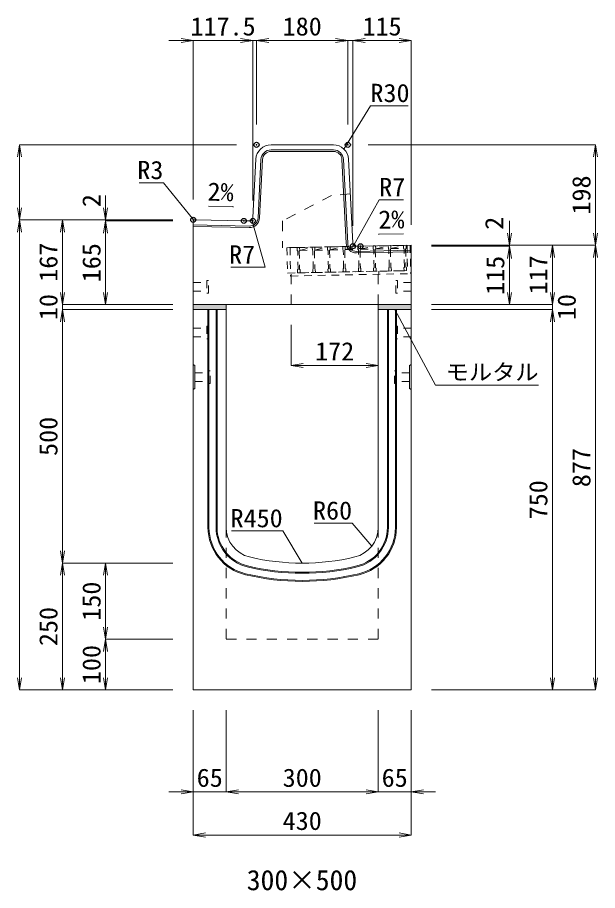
# Model space of a CAD drawing. Units: millimetres at full size. Extents: x -22536 to 51867, y -19720 to 38340.
# Drawn here: x -17531 to -16386, y 26471 to 28193 of the extents above; entities that cross this region are included whole.
import ezdxf
from ezdxf.enums import TextEntityAlignment as Align

# ---------------------------------------------------------------- set-up
doc = ezdxf.new("R2010")
doc.units = ezdxf.units.MM
doc.header["$LTSCALE"] = 20
doc.header["$PDMODE"] = 32
doc.header["$PDSIZE"] = 10
doc.linetypes.add('USER1', pattern=[2, 1, -1])
doc.linetypes.add('USER2', pattern=[1.35, 0.75, -0.6])
for name, color, linetype, lineweight in [('インサート', 3, 'USER2', 9), ('グレーチング', 7, 'USER2', 5), ('モルタル', 7, 'Continuous', 9), ('受枠', 3, 'USER2', 9), ('寸法線', 7, 'Continuous', 13), ('引出線', 4, 'Continuous', 13), ('本体', 2, 'Continuous', 13), ('目地', 132, 'Continuous', 5)]:
    doc.layers.add(name, color=color, linetype=linetype, lineweight=lineweight)
doc.layers.add('作業エリア', color=11, linetype='Continuous')
doc.layers.add('文字', color=7, linetype='Continuous')
doc.styles.add('ＭＳ 明朝', font='')
doc.styles.get('ＭＳ 明朝').set_extended_font_data('MS Mincho')

# ---------------------------------------------------------------- blocks, each defined once
blk = doc.blocks.new('open_arrow')
at = {"color": 0, "linetype": 'Continuous', "lineweight": -2}
blk.add_lwpolyline([(7.5, 1.25), (0, 0), (7.5, -1.25)], dxfattribs=at)

msp = doc.modelspace()

# ---------------------------------------------------------------- hatches: boundary and pattern name
at = {"layer": 'モルタル'}
for points in [[(-17118.88, 27616.58), (-17118.88, 27626.58), (-17183.88, 27626.58), (-17183.88, 27616.58)], [(-16753.88, 27616.58), (-16753.88, 27626.58), (-16818.88, 27626.58), (-16818.88, 27616.58)]]:
    msp.add_hatch(color=256, dxfattribs=at).paths.add_polyline_path(points)

# ---------------------------------------------------------------- linework, layer by layer
at = {"layer": 'インサート'}
for p, q in [((-17183.88, 27670.08), (-17156.88, 27670.08)), ((-17183.88, 27670.08), (-17183.88, 27653.08)), ((-17153.88, 27674.08), (-17156.88, 27674.08)), ((-17156.88, 27674.08), (-17156.88, 27649.08)), ((-17153.88, 27649.08), (-17153.88, 27674.08)), ((-16783.88, 27674.08), (-16780.88, 27674.08)), ((-16783.88, 27649.08), (-16783.88, 27674.08)), ((-16780.88, 27674.08), (-16780.88, 27649.08)), ((-16753.88, 27670.08), (-16780.88, 27670.08)), ((-16753.88, 27670.08), (-16753.88, 27653.08)), ((-17183.88, 27653.08), (-17156.88, 27653.08)), ((-16753.88, 27653.08), (-16780.88, 27653.08)), ((-17156.88, 27649.08), (-17153.88, 27649.08)), ((-16780.88, 27649.08), (-16783.88, 27649.08)), ((-17153.88, 27584.08), (-17156.88, 27584.08)), ((-17156.88, 27584.08), (-17156.88, 27559.08)), ((-17153.88, 27559.08), (-17153.88, 27584.08)), ((-16783.88, 27584.08), (-16780.88, 27584.08)), ((-16783.88, 27559.08), (-16783.88, 27584.08)), ((-16780.88, 27584.08), (-16780.88, 27559.08)), ((-17183.88, 27580.08), (-17156.88, 27580.08)), ((-17183.88, 27580.08), (-17183.88, 27563.08)), ((-16753.88, 27580.08), (-16780.88, 27580.08)), ((-16753.88, 27580.08), (-16753.88, 27563.08)), ((-17183.88, 27563.08), (-17156.88, 27563.08)), ((-17156.88, 27559.08), (-17153.88, 27559.08)), ((-16780.88, 27559.08), (-16783.88, 27559.08)), ((-16753.88, 27563.08), (-16780.88, 27563.08)), ((-17180.68, 27492.08), (-17153.68, 27492.08)), ((-17180.68, 27492.08), (-17180.68, 27475.08)), ((-17150.68, 27496.08), (-17153.68, 27496.08)), ((-17153.68, 27496.08), (-17153.68, 27471.08)), ((-17150.68, 27471.08), (-17150.68, 27496.08)), ((-16787.08, 27496.08), (-16784.08, 27496.08)), ((-16787.08, 27471.08), (-16787.08, 27496.08)), ((-16784.08, 27496.08), (-16784.08, 27471.08)), ((-16757.08, 27492.08), (-16784.08, 27492.08)), ((-16757.08, 27492.08), (-16757.08, 27475.08)), ((-17180.68, 27475.08), (-17153.68, 27475.08)), ((-17153.68, 27471.08), (-17150.68, 27471.08)), ((-16784.08, 27471.08), (-16787.08, 27471.08)), ((-16757.08, 27475.08), (-16784.08, 27475.08))]:
    msp.add_line(p, q, dxfattribs=at)
at = {"layer": 'グレーチング'}
for p, q in [((-16978.95, 27739.07), (-16764, 27743.37)), ((-16973.83, 27733.18), (-16948.96, 27739.67)), ((-16943.84, 27733.78), (-16918.96, 27740.27)), ((-16913.85, 27734.37), (-16888.97, 27740.87)), ((-16883.85, 27734.97), (-16858.98, 27741.47)), ((-16853.86, 27735.57), (-16828.98, 27742.07)), ((-16823.86, 27736.17), (-16798.99, 27742.67)), ((-16793.87, 27736.77), (-16768.99, 27743.27)), ((-16973.83, 27733.18), (-16948.84, 27733.68)), ((-16943.84, 27733.78), (-16918.84, 27734.27)), ((-16913.85, 27734.37), (-16888.85, 27734.87)), ((-16883.85, 27734.97), (-16858.86, 27735.47)), ((-16853.86, 27735.57), (-16828.86, 27736.07)), ((-16823.86, 27736.17), (-16798.87, 27736.67)), ((-16793.87, 27736.77), (-16768.87, 27737.27)), ((-16977.95, 27689.08), (-16763, 27693.38))]:
    msp.add_line(p, q, dxfattribs=at)
for points in [[(-16978.95, 27739.07), (-16973.95, 27739.17), (-16973.83, 27733.18), (-16974.81, 27732.16), (-16974.09, 27696.16), (-16973.07, 27695.18), (-16972.95, 27689.18), (-16977.95, 27689.08), (-16978.07, 27695.08), (-16977.09, 27696.1), (-16977.81, 27732.1), (-16978.83, 27733.08)], [(-16948.96, 27739.67), (-16943.96, 27739.77), (-16943.84, 27733.78), (-16944.82, 27732.76), (-16944.1, 27696.76), (-16943.08, 27695.78), (-16942.96, 27689.78), (-16947.96, 27689.68), (-16948.08, 27695.68), (-16947.1, 27696.7), (-16947.82, 27732.7), (-16948.84, 27733.68)], [(-16918.96, 27740.27), (-16913.97, 27740.37), (-16913.85, 27734.37), (-16914.83, 27733.36), (-16914.11, 27697.36), (-16913.09, 27696.38), (-16912.97, 27690.38), (-16917.96, 27690.28), (-16918.08, 27696.28), (-16917.1, 27697.3), (-16917.82, 27733.3), (-16918.84, 27734.27)], [(-16888.97, 27740.87), (-16883.97, 27740.97), (-16883.85, 27734.97), (-16884.83, 27733.95), (-16884.11, 27697.96), (-16883.09, 27696.98), (-16882.97, 27690.98), (-16887.97, 27690.88), (-16888.09, 27696.88), (-16887.11, 27697.9), (-16887.83, 27733.9), (-16888.85, 27734.87)], [(-16858.98, 27741.47), (-16853.98, 27741.57), (-16853.86, 27735.57), (-16854.84, 27734.55), (-16854.12, 27698.56), (-16853.1, 27697.58), (-16852.98, 27691.58), (-16857.98, 27691.48), (-16858.1, 27697.48), (-16857.12, 27698.5), (-16857.84, 27734.49), (-16858.86, 27735.47)], [(-16828.98, 27742.07), (-16823.98, 27742.17), (-16823.86, 27736.17), (-16824.84, 27735.15), (-16824.12, 27699.16), (-16823.1, 27698.18), (-16822.98, 27692.18), (-16827.98, 27692.08), (-16828.1, 27698.08), (-16827.12, 27699.1), (-16827.84, 27735.09), (-16828.86, 27736.07)], [(-16798.99, 27742.67), (-16793.99, 27742.77), (-16793.87, 27736.77), (-16794.85, 27735.75), (-16794.13, 27699.76), (-16793.11, 27698.78), (-16792.99, 27692.78), (-16797.99, 27692.68), (-16798.11, 27698.68), (-16797.13, 27699.7), (-16797.85, 27735.69), (-16798.87, 27736.67)], [(-16768.99, 27743.27), (-16764, 27743.37), (-16763.88, 27737.37), (-16764.86, 27736.35), (-16764.14, 27700.36), (-16763.12, 27699.38), (-16763, 27693.38), (-16767.99, 27693.28), (-16768.11, 27699.28), (-16767.13, 27700.3), (-16767.85, 27736.29), (-16768.87, 27737.27)]]:
    msp.add_lwpolyline(points, close=True, dxfattribs=at)
at = {"layer": 'モルタル'}
for points in [[(-17183.88, 27626.58), (-17118.88, 27626.58), (-17118.88, 27616.58), (-17183.88, 27616.58)], [(-16818.88, 27626.58), (-16753.88, 27626.58), (-16753.88, 27616.58), (-16818.88, 27616.58)]]:
    msp.add_lwpolyline(points, close=True, dxfattribs=at)
at = {"layer": '作業エリア'}
for p in [(-17058.88, 27941.58), (-16878.88, 27941.58), (-17183.88, 27793.58), (-17083.88, 27791.58), (-17066.38, 27791.58), (-16868.88, 27741.58), (-16853.88, 27741.58)]:
    msp.add_point(p, dxfattribs=at)
at = {"layer": '受枠'}
for p, q in [((-16998.95, 27738.67), (-16756, 27743.53)), ((-16998.95, 27738.67), (-16997.95, 27688.68)), ((-16992.95, 27738.79), (-16991.83, 27682.81)), ((-16762, 27743.41), (-16761, 27693.42)), ((-16756, 27743.53), (-16754.88, 27687.54)), ((-16997.95, 27688.68), (-16761, 27693.42)), ((-16991.83, 27682.81), (-16754.88, 27687.54)), ((-16817.98, 27692.28), (-16817.86, 27686.28))]:
    msp.add_line(p, q, dxfattribs=at)
at = {"layer": '寸法線'}
for p, q in [((-17231.88, 28147.15), (-17066.38, 28147.15)), ((-17183.88, 27833.58), (-17183.88, 28147.15)), ((-17114.38, 28147.15), (-17010.88, 28147.15)), ((-17066.38, 27831.58), (-17066.38, 28147.15)), ((-17066.38, 27831.58), (-17066.38, 28147.15)), ((-17058.88, 27981.58), (-17058.88, 28147.15)), ((-17058.88, 28147.15), (-16878.88, 28147.15)), ((-17058.88, 27981.58), (-17058.88, 28147.15)), ((-16926.88, 28147.15), (-16820.88, 28147.15)), ((-16878.88, 27981.58), (-16878.88, 28147.15)), ((-16878.88, 27981.58), (-16878.88, 28147.15)), ((-16868.88, 27781.58), (-16868.88, 28147.15)), ((-16868.88, 28147.15), (-16753.88, 28147.15)), ((-16868.88, 27781.58), (-16868.88, 28147.15)), ((-16753.88, 27783.58), (-16753.88, 28147.15)), ((-17526.82, 27941.58), (-17526.82, 27793.58)), ((-17098.88, 27941.58), (-17526.82, 27941.58)), ((-16838.88, 27941.58), (-16390.1, 27941.58)), ((-16390.1, 27941.58), (-16390.1, 27743.58)), ((-17356.82, 27841.58), (-17356.82, 27743.58)), ((-17223.88, 27793.58), (-17526.82, 27793.58)), ((-17526.82, 26866.58), (-17526.82, 27793.58)), ((-17223.88, 27793.58), (-17526.82, 27793.58)), ((-17441.82, 27793.58), (-17441.82, 27626.58)), ((-17223.88, 27793.58), (-17441.82, 27793.58)), ((-17223.88, 27793.58), (-17356.82, 27793.58)), ((-17223.88, 27791.58), (-17356.82, 27791.58)), ((-17356.82, 27791.58), (-17356.82, 27626.58)), ((-17223.88, 27791.58), (-17356.82, 27791.58)), ((-16560.1, 27791.58), (-16560.1, 27693.58)), ((-16713.88, 27743.58), (-16560.1, 27743.58)), ((-16713.88, 27743.58), (-16475.1, 27743.58)), ((-16713.88, 27743.58), (-16390.1, 27743.58)), ((-16713.88, 27743.58), (-16390.1, 27743.58)), ((-16713.88, 27741.58), (-16560.1, 27741.58)), ((-16713.88, 27741.58), (-16560.1, 27741.58)), ((-16560.1, 27741.58), (-16560.1, 27626.58)), ((-16475.1, 27743.58), (-16475.1, 27626.58)), ((-16390.1, 27743.58), (-16390.1, 26866.58)), ((-17441.82, 27674.58), (-17441.82, 27568.58)), ((-16475.1, 27674.58), (-16475.1, 27568.58)), ((-17223.88, 27626.58), (-17441.82, 27626.58)), ((-17223.88, 27626.58), (-17441.82, 27626.58)), ((-17223.88, 27626.58), (-17356.82, 27626.58)), ((-16713.88, 27626.58), (-16560.1, 27626.58)), ((-16713.88, 27626.58), (-16475.1, 27626.58)), ((-16713.88, 27626.58), (-16475.1, 27626.58)), ((-17223.88, 27616.58), (-17441.82, 27616.58)), ((-17441.82, 27616.58), (-17441.82, 27116.58)), ((-17223.88, 27616.58), (-17441.82, 27616.58)), ((-16713.88, 27616.58), (-16475.1, 27616.58)), ((-16713.88, 27616.58), (-16475.1, 27616.58)), ((-16475.1, 27616.58), (-16475.1, 26866.58)), ((-16990.88, 27586.58), (-16990.88, 27506.35)), ((-16990.88, 27506.35), (-16818.88, 27506.35)), ((-17223.88, 27116.58), (-17441.82, 27116.58)), ((-17441.82, 26866.58), (-17441.82, 27116.58)), ((-17223.88, 27116.58), (-17441.82, 27116.58)), ((-17356.82, 27116.58), (-17356.82, 26966.58)), ((-17223.88, 27116.58), (-17356.82, 27116.58)), ((-17223.88, 26966.58), (-17356.82, 26966.58)), ((-17356.82, 26966.58), (-17356.82, 26866.58)), ((-17223.88, 26966.58), (-17356.82, 26966.58)), ((-17223.88, 26866.58), (-17526.82, 26866.58)), ((-17223.88, 26866.58), (-17441.82, 26866.58)), ((-17223.88, 26866.58), (-17356.82, 26866.58)), ((-16713.88, 26866.58), (-16475.1, 26866.58)), ((-16713.88, 26866.58), (-16390.1, 26866.58)), ((-17183.88, 26826.58), (-17183.88, 26665.42)), ((-17183.88, 26826.58), (-17183.88, 26580.42)), ((-17118.88, 26826.58), (-17118.88, 26665.42)), ((-17118.88, 26826.58), (-17118.88, 26665.42)), ((-16818.88, 26826.58), (-16818.88, 26665.42)), ((-16818.88, 26826.58), (-16818.88, 26665.42)), ((-16753.88, 26826.58), (-16753.88, 26665.42)), ((-16753.88, 26826.58), (-16753.88, 26580.42)), ((-17231.88, 26665.42), (-17070.88, 26665.42)), ((-17118.88, 26665.42), (-16818.88, 26665.42)), ((-16866.88, 26665.42), (-16705.88, 26665.42)), ((-17183.88, 26580.42), (-16753.88, 26580.42))]:
    msp.add_line(p, q, dxfattribs=at)
at = {"layer": '引出線'}
for points in [[(-16886.74, 27933.31), (-16834.28, 28018.65), (-16759.6, 28018.65)], [(-17182.98, 27792.66), (-17242.82, 27866.75), (-17290.55, 27866.75)], [(-16867.04, 27743.5), (-16817.02, 27833.11), (-16769.09, 27833.11)], [(-17104.75, 27819.56), (-17153.49, 27820.54), (-17104.75, 27819.56)], [(-17068.21, 27793.5), (-17041.69, 27700.14), (-17109.63, 27700.14)], [(-16818.02, 27765.17), (-16769.31, 27766.14), (-16818.05, 27765.16)], [(-16786.38, 27616.58), (-16705.75, 27467.55), (-16502.71, 27467.55)], [(-16831.81, 27149.89), (-16870.4, 27195.29), (-16945.07, 27195.29)], [(-16968.88, 27116.58), (-17007.39, 27180.12), (-17108.4, 27180.12)]]:
    msp.add_lwpolyline(points, dxfattribs=at)
at = {"layer": '本体'}
for p, q in [((-17030.34, 27941.58), (-16907.41, 27941.58)), ((-17066.04, 27798.23), (-17060.3, 27913.07)), ((-16869.21, 27748.23), (-16877.45, 27913.07)), ((-17183.88, 27626.58), (-17183.88, 27790.51)), ((-17180.82, 27793.51), (-17083.88, 27791.58)), ((-17083.88, 27791.58), (-17073.04, 27791.58)), ((-16853.88, 27741.58), (-16862.22, 27741.58)), ((-16753.88, 27743.58), (-16853.88, 27741.58)), ((-16753.88, 27626.58), (-16753.88, 27743.58)), ((-17183.88, 27626.58), (-16753.88, 27626.58)), ((-17183.88, 27616.58), (-17183.88, 26866.58)), ((-17183.88, 27616.58), (-17118.88, 27616.58)), ((-17118.88, 27616.58), (-17118.88, 27187.1)), ((-16818.88, 27616.58), (-16753.88, 27616.58)), ((-16818.88, 27616.58), (-16818.88, 27187.1)), ((-16753.88, 27616.58), (-16753.88, 26866.58)), ((-17183.88, 26866.58), (-16753.88, 26866.58))]:
    msp.add_line(p, q, dxfattribs=at)
at = {"layer": '本体', "linetype": 'USER1'}
for p, q in [((-16910.88, 27841.58), (-17007.88, 27791.58)), ((-16874.03, 27844.58), (-16910.88, 27841.58)), ((-17007.88, 27791.58), (-17007.88, 27738.5)), ((-16853.88, 27741.58), (-17007.88, 27738.5)), ((-16990.88, 27626.58), (-16990.88, 27688.83)), ((-16818.88, 27626.58), (-16818.88, 27692.27))]:
    msp.add_line(p, q, dxfattribs=at)
at = {"layer": '本体', "lineweight": 9}
for p, q in [((-17183.88, 27508.08), (-17180.68, 27506.08)), ((-17180.68, 27506.08), (-17180.68, 27461.08)), ((-16753.88, 27508.08), (-16757.08, 27506.08)), ((-16757.08, 27506.08), (-16757.08, 27461.08)), ((-17180.68, 27461.08), (-17183.88, 27459.08)), ((-16757.08, 27461.08), (-16753.88, 27459.08))]:
    msp.add_line(p, q, dxfattribs=at)
at = {"layer": '本体', "linetype": 'USER1', "lineweight": 15}
for p, q in [((-17118.88, 27187.1), (-17118.88, 26966.58)), ((-16818.88, 27187.1), (-16818.88, 26966.58)), ((-17118.88, 26966.58), (-16818.88, 26966.58))]:
    msp.add_line(p, q, dxfattribs=at)
at = {"layer": '本体'}
for centre, radius, start, end in [((-17030.34, 27911.58), 30, 90, 177.13759), ((-16907.41, 27911.58), 30, 2.86241, 90), ((-17180.88, 27790.51), 3, 88.85424, 180), ((-17073.04, 27798.58), 7, 270, 357.13759), ((-16862.22, 27748.58), 7, 182.86241, 270), ((-17058.88, 27187.1), 60, 180, 256.65764), ((-16878.88, 27187.1), 60, 283.34236, 0), ((-16968.88, 27566.58), 450, 256.65764, 283.34236)]:
    msp.add_arc(centre, radius, start, end, dxfattribs=at)
at = {"layer": '目地'}
for p, q in [((-17030.34, 27931.58), (-16907.41, 27931.58)), ((-17030.34, 27928.58), (-16907.41, 27928.58)), ((-17056.07, 27797.51), (-17050.31, 27912.57)), ((-17053.07, 27797.36), (-17047.32, 27912.42)), ((-16890.44, 27912.42), (-16882.19, 27747.41)), ((-16887.44, 27912.57), (-16879.19, 27747.56)), ((-17183.88, 27783.57), (-17073.39, 27781.36)), ((-17183.88, 27780.57), (-17073.45, 27778.36)), ((-16861.87, 27731.41), (-16753.88, 27733.57)), ((-16861.81, 27728.41), (-16753.88, 27730.57)), ((-17154.88, 27616.58), (-17154.88, 27187.1)), ((-17152.88, 27616.58), (-17152.88, 27187.1)), ((-17138.88, 27616.58), (-17138.88, 27187.1)), ((-17136.88, 27616.58), (-17136.88, 27187.1)), ((-16800.88, 27187.1), (-16800.88, 27616.58)), ((-16798.88, 27187.1), (-16798.88, 27616.58)), ((-16784.88, 27187.1), (-16784.88, 27616.58)), ((-16782.88, 27187.1), (-16782.88, 27616.58))]:
    msp.add_line(p, q, dxfattribs=at)
for centre, radius, start, end in [((-17030.34, 27911.58), 20, 90, 177.13759), ((-17030.34, 27911.58), 17, 90, 177.13759), ((-16907.41, 27911.58), 20, 2.86241, 90), ((-16907.41, 27911.58), 17, 2.86241, 90), ((-17073.05, 27798.36), 20, 268.85424, 357.13759), ((-17073.05, 27798.36), 17, 268.85424, 357.13759), ((-16862.21, 27748.41), 20, 182.86241, 271.14576), ((-16862.21, 27748.41), 17, 182.86241, 271.14576), ((-17058.88, 27187.1), 96, 180, 256.65764), ((-17058.88, 27187.1), 94, 180, 256.65764), ((-17058.88, 27187.1), 80, 180, 256.65764), ((-17058.88, 27187.1), 78, 180, 256.65764), ((-16878.88, 27187.1), 78, 283.34236, 0), ((-16878.88, 27187.1), 80, 283.34236, 0), ((-16878.88, 27187.1), 94, 283.34236, 0), ((-16878.88, 27187.1), 96, 283.34236, 0), ((-16968.88, 27566.58), 470, 256.65764, 283.34236), ((-16968.88, 27566.58), 468, 256.65764, 283.34236), ((-16968.88, 27566.58), 486, 256.65764, 283.34236), ((-16968.88, 27566.58), 484, 256.65764, 283.34236)]:
    msp.add_arc(centre, radius, start, end, dxfattribs=at)

# ---------------------------------------------------------------- block references
at = {"layer": '寸法線', "xscale": 3.2, "yscale": 3.2}
for p, rotation in [((-17183.88, 28147.15), 180), ((-17066.38, 28147.15), 180), ((-17066.38, 28147.15), 180), ((-16878.88, 28147.15), 180), ((-16878.88, 28147.15), 180), ((-16753.88, 28147.15), 180), ((-17526.82, 27941.58), 270), ((-16390.1, 27941.58), 270), ((-17526.82, 27793.58), 90), ((-17356.82, 27793.58), 90), ((-17526.82, 27793.58), 270), ((-17441.82, 27793.58), 270), ((-17356.82, 27791.58), 270), ((-17356.82, 27791.58), 270), ((-16560.1, 27743.58), 90), ((-16390.1, 27743.58), 90), ((-16560.1, 27741.58), 270), ((-16560.1, 27741.58), 270), ((-16475.1, 27743.58), 270), ((-16390.1, 27743.58), 270), ((-17441.82, 27626.58), 90), ((-17441.82, 27626.58), 90), ((-17356.82, 27626.58), 90), ((-16560.1, 27626.58), 90), ((-16475.1, 27626.58), 90), ((-16475.1, 27626.58), 90), ((-17441.82, 27616.58), 270), ((-17441.82, 27616.58), 270), ((-16475.1, 27616.58), 270), ((-16475.1, 27616.58), 270), ((-16818.88, 27506.35), 180), ((-17441.82, 27116.58), 90), ((-17441.82, 27116.58), 270), ((-17356.82, 27116.58), 270), ((-17356.82, 26966.58), 90), ((-17356.82, 26966.58), 270), ((-17526.82, 26866.58), 90), ((-17441.82, 26866.58), 90), ((-17356.82, 26866.58), 90), ((-16475.1, 26866.58), 90), ((-16390.1, 26866.58), 90), ((-17183.88, 26665.42), 180), ((-16818.88, 26665.42), 180), ((-16818.88, 26665.42), 180), ((-16753.88, 26580.42), 180)]:
    msp.add_blockref('open_arrow', p, dxfattribs=dict(at, rotation=rotation))
for p in [(-17058.88, 28147.15), (-17058.88, 28147.15), (-16868.88, 28147.15), (-16868.88, 28147.15), (-16990.88, 27506.35), (-17118.88, 26665.42), (-17118.88, 26665.42), (-16753.88, 26665.42), (-17183.88, 26580.42)]:
    msp.add_blockref('open_arrow', p, dxfattribs=at)
at = {"layer": '引出線'}
for p, xscale, yscale, rotation in [((-16886.74, 27933.31), 0.16, 0.16, 58.4), ((-17104.75, 27819.56), 0.16, 0.16, 178.9), ((-17182.98, 27792.66), 0.16, 0.16, 128.9), ((-17068.21, 27793.5), 0.16, 0.16, 285.9), ((-16818.02, 27765.17), 0.16, 0.16, 1.1), ((-16867.04, 27743.5), 0.16, 0.16, 60.8), ((-16786.38, 27616.58), 0.16, 0.16, 298.4), ((-16831.81, 27149.89), 0.133, 0.133, 130.4), ((-16968.88, 27116.58), 0.133, 0.133, 121.2)]:
    msp.add_blockref('open_arrow', p, dxfattribs=dict(at, xscale=xscale, yscale=yscale, rotation=rotation))

# ---------------------------------------------------------------- texts
at = {"layer": '寸法線', "style": 'ＭＳ 明朝', "width": 1.05}
for s, p in [('117.5', (-17125.13, 28175.15)), ('180', (-16968.88, 28175.15)), ('115', (-16811.38, 28175.15)), ('172', (-16904.88, 27534.35)), ('65', (-17151.38, 26693.42)), ('300', (-16968.88, 26693.42)), ('65', (-16786.38, 26693.42)), ('430', (-16968.88, 26608.42))]:
    msp.add_text(s, height=36.03, dxfattribs=at).set_placement(p, align=Align.MIDDLE_CENTER)
for s, p in [('198', (-16418.1, 27842.58)), ('2', (-17384.82, 27831.54)), ('2', (-16590.1, 27786.91)), ('167', (-17469.82, 27710.08)), ('165', (-17384.82, 27709.08)), ('117', (-16503.1, 27685.08)), ('115', (-16588.1, 27684.08)), ('10', (-17469.82, 27621.58)), ('10', (-16447.1, 27621.58)), ('500', (-17469.82, 27366.58)), ('877', (-16418.1, 27305.08)), ('750', (-16503.1, 27241.58)), ('150', (-17384.82, 27041.58)), ('250', (-17469.82, 26991.58)), ('100', (-17384.82, 26916.58))]:
    msp.add_text(s, height=36.03, rotation=90, dxfattribs=at).set_placement(p, align=Align.MIDDLE_CENTER)
at = {"layer": '引出線', "style": 'ＭＳ 明朝', "width": 1.05}
for s, height, p in [('R30', 36.03, (-16834.28, 28061.85)), ('R7', 36.03, (-16817.02, 27876.31)), ('モルタル', 32.02, (-16685.75, 27509.42))]:
    msp.add_text(s, height=height, dxfattribs=at).set_placement(p, align=Align.TOP_LEFT)
for s, p in [('R3', (-17242.82, 27909.95)), ('R7', (-17061.69, 27743.34)), ('R450', (-17007.39, 27223.32)), ('R60', (-16870.4, 27238.49))]:
    msp.add_text(s, height=36.03, dxfattribs=at).set_placement(p, align=Align.TOP_RIGHT)
msp.add_text('2%', height=36.03, rotation=358.854, dxfattribs=at).set_placement((-17103.81, 27866.46), align=Align.TOP_RIGHT)
msp.add_text('2%', height=36.03, rotation=1.146, dxfattribs=at).set_placement((-16818.99, 27812.06), align=Align.TOP_LEFT)
at = {"layer": '文字', "style": 'ＭＳ 明朝'}
msp.add_text('300×500', height=40.03, dxfattribs=at).set_placement((-16969.36, 26491.6), align=Align.MIDDLE_CENTER)

doc.saveas('drawing.dxf')
